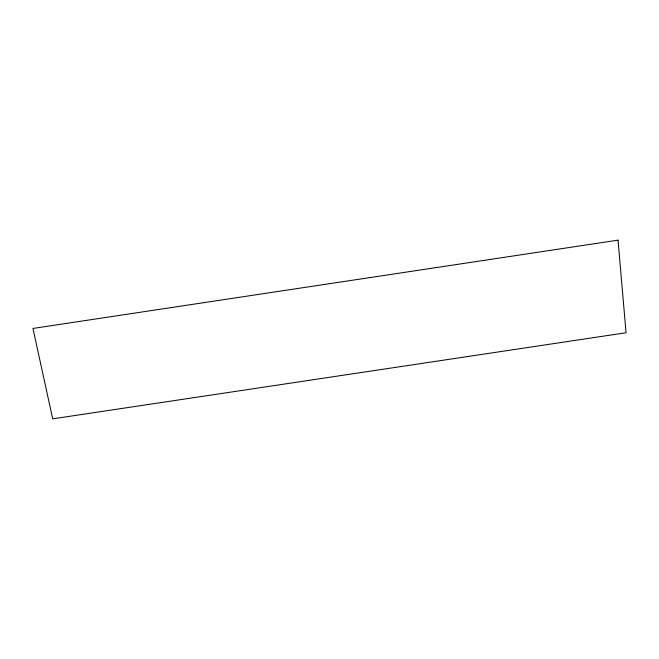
<?xml version="1.0" encoding="UTF-8"?>
<svg xmlns="http://www.w3.org/2000/svg" width="659" height="659" viewBox="0 0 659 659"><rect width="100%" height="100%" fill="white"/><g stroke="black" fill="none" stroke-linecap="round" stroke-linejoin="round"><path stroke-width="0.99" d="M618.043 240.148L32.95 328.446L52.704 418.852L626.05 332.754L618.043 240.148"/></g></svg>
